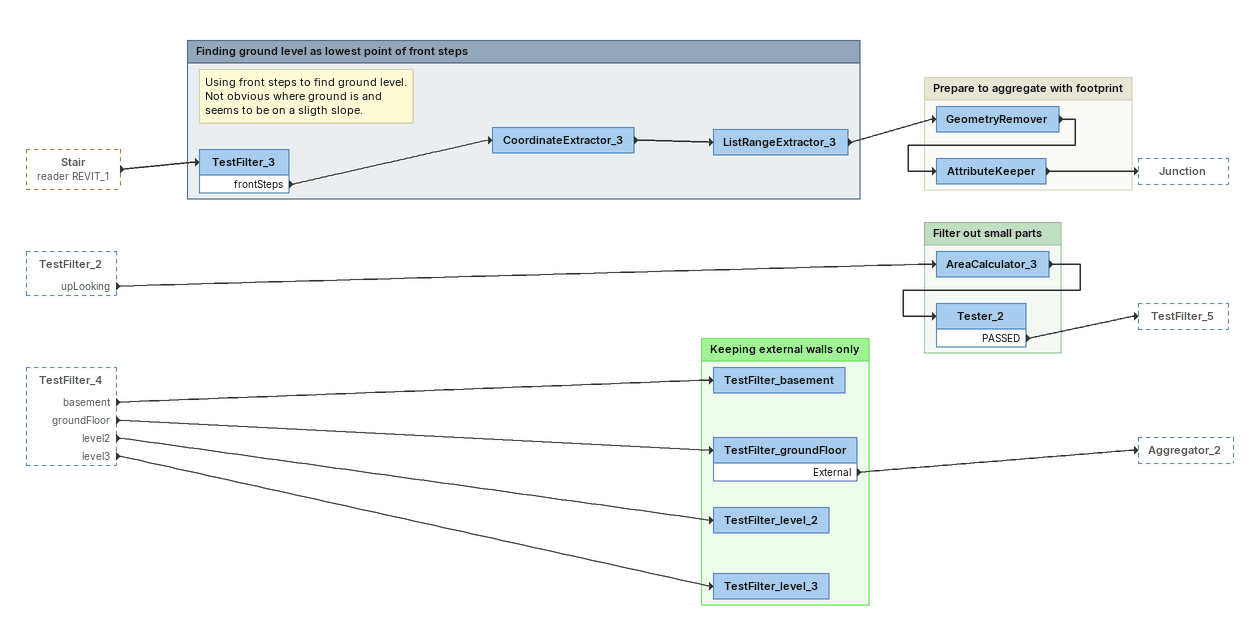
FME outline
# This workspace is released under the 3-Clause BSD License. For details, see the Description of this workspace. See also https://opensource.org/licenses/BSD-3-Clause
Stair (reader REVIT_1) [outside]
    -> TestFilter_3
TestFilter_2 [outside]
    upLooking -> AreaCalculator_3
TestFilter_4 [outside]
    basement -> TestFilter_basement
    groundFloor -> TestFilter_groundFloor
    level2 -> TestFilter_level_2
    level3 -> TestFilter_level_3

Bookmark: Finding ground level as lowest point of front steps
Note: Using front steps to find ground level. / Not obvious where ground is and seems to be on a sligth slope.
TestFilter_3
    frontSteps -> CoordinateExtractor_3
CoordinateExtractor_3
    -> ListRangeExtractor_3
ListRangeExtractor_3
    -> GeometryRemover

Bookmark: Prepare to aggregate with footprint
GeometryRemover
    -> AttributeKeeper
AttributeKeeper
    -> Junction

Bookmark: Filter out small parts
AreaCalculator_3
    -> Tester_2
Tester_2
    PASSED -> TestFilter_5

Bookmark: Keeping external walls only
TestFilter_basement
TestFilter_groundFloor
    External -> Aggregator_2
TestFilter_level_2
TestFilter_level_3
